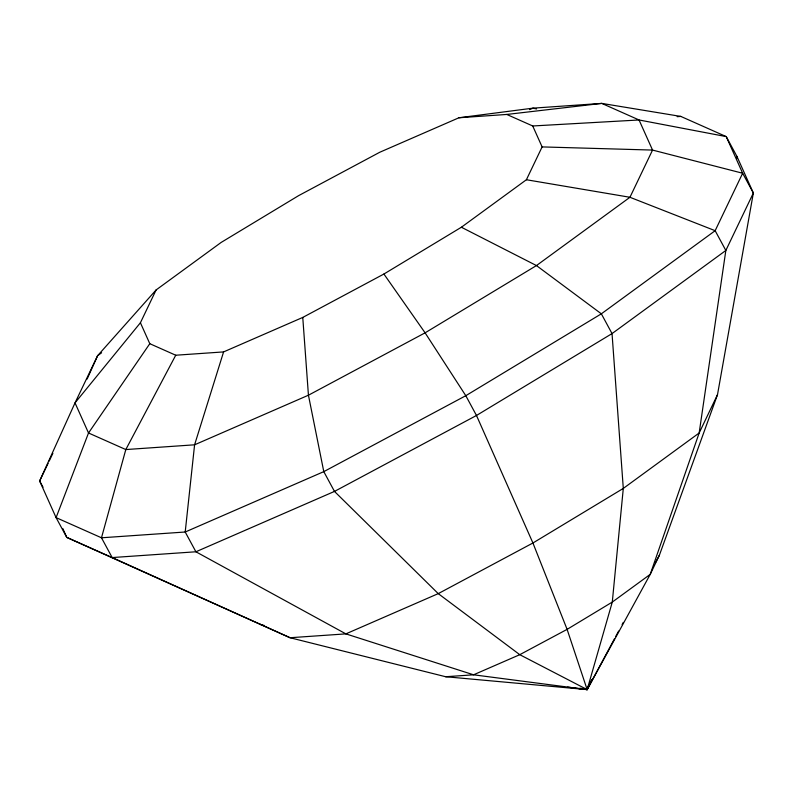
<?xml version="1.0" encoding="UTF-8"?>
<svg xmlns="http://www.w3.org/2000/svg" width="793" height="793" viewBox="0 0 793 793"><rect width="100%" height="100%" fill="white"/><g stroke="black" fill="none" stroke-linecap="round" stroke-linejoin="round"><path stroke-width="1.19" d="M736.568 158.808L736.915 156.37L726.229 136.594L680.83 116.422L601.748 103.397L532.965 108.155L458.949 117.76L379.758 152.256L298.614 195.643L221.158 242.43L156.122 289.931L97.608 355.69L75.018 402.884L39.65 480.974L56.085 517.621L66.771 537.396L290.05 637.731L445.666 676.736L587.157 689.603L650.22 574.37L659.389 555.219L717.496 394.696L753.35 193.006L736.915 156.37M458.949 117.76L506.786 114.45L532.727 125.978L542.115 146.913L526.403 179.743L461.377 227.244L383.911 274.031L302.767 317.428L223.586 351.914L194.592 444.804L185.205 532.004L195.901 551.779L345.867 633.875L473.57 674.803L587.157 689.603L614.535 638.662M588.337 686.084L587.157 689.603L567.57 687.154M87.131 379.044L97.608 355.69L101.593 352.786M591.737 679.532L587.157 689.603L579.891 688.175M48.115 463.3L39.65 480.974L43.03 487.219M49.176 461.09L52.873 453.358M506.786 114.45L601.748 103.397L639.049 119.971L652.55 150.075L629.949 197.279L536.455 265.566L425.098 332.832L308.437 395.211L194.592 444.804L125.809 449.562L88.519 432.988L75.018 402.884L140.411 322.761L156.122 289.931M717.496 394.696L699.158 432.998L650.22 574.37L612.285 602.075L567.104 629.364L519.772 654.681L473.57 674.803L445.666 676.736M223.586 351.914L175.739 355.224L125.809 449.562L101.484 537.793L112.17 557.568L290.05 637.731L345.867 633.875L438.251 593.63L532.926 542.997L623.298 488.419L699.158 432.998L725.843 250.459L753.35 193.006L742.654 173.241L726.229 136.594L639.049 119.971L532.727 125.978M615.695 636.492L618.609 631.079M622.109 624.577L623.268 622.406M655.315 562.802L659.389 555.219M140.411 322.761L149.798 343.696L88.519 432.988L56.085 517.621L101.484 537.793L185.205 532.004L323.792 471.637L465.798 395.697L601.352 313.82L715.157 230.694L742.654 173.241L652.55 150.075L542.115 146.913M529.585 109.632L532.965 108.155L536.593 108.958M677.133 116.68L680.83 116.422M526.403 179.743L629.949 197.279L715.157 230.694L725.843 250.459L612.037 333.595L476.484 415.473L334.477 491.412L195.901 551.779L112.17 557.568L66.771 537.396L62.786 528.515M259.777 624.279L264.555 625.558M584.818 688.82L587.157 689.603L612.285 602.075L623.298 488.419L612.037 333.595L601.352 313.82L536.455 265.566L461.377 227.244M149.798 343.696L175.739 355.224M383.911 274.031L425.098 332.832L465.798 395.697L476.484 415.473L532.926 542.997L567.104 629.364L587.157 689.603L519.772 654.681L438.251 593.63L334.477 491.412L323.792 471.637L308.437 395.211L302.767 317.428"/></g></svg>
